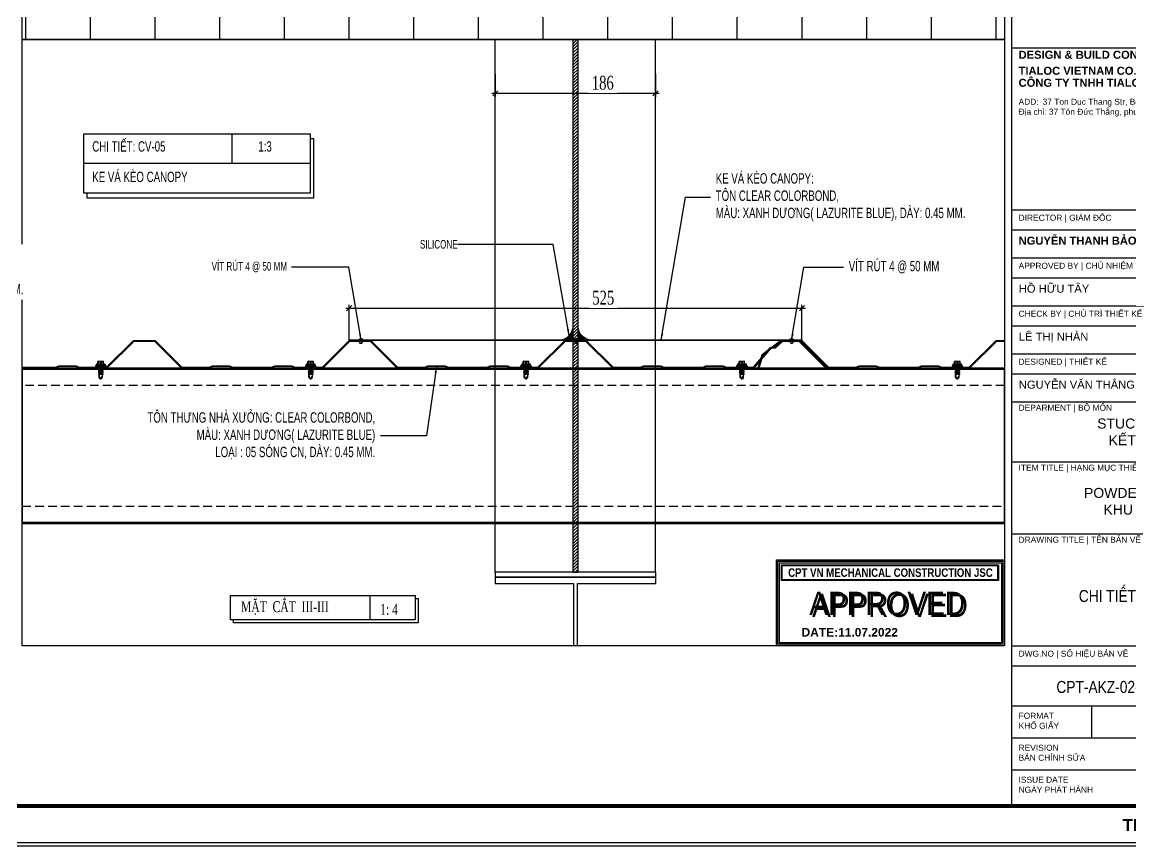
# Model space of a CAD drawing. Header units: inches. Extents: x 340055 to 349452, y -34649 to -30845.
# Drawn here: x 345170.8 to 345492.2, y -33307.2 to -33068.4 of the extents above; entities that cross this region are included whole.
import ezdxf
from ezdxf.enums import TextEntityAlignment as Align

# ---------------------------------------------------------------- set-up
doc = ezdxf.new("R2010")
doc.units = ezdxf.units.IN
doc.header["$MEASUREMENT"] = 0
doc.linetypes.add('HIDDEN', pattern=[0.375, 0.25, -0.125])
for name, color, linetype in [('0 @ 1', 7, 'Continuous'), ('1', 1, 'Continuous'), ('2', 2, 'Continuous'), ('3', 3, 'Continuous'), ('8', 8, 'Continuous'), ('9', 9, 'Continuous'), ('DIM', 8, 'Continuous'), ('flashing', 6, 'Continuous'), ('NET IN', 3, 'Continuous'), ('STRUCTURE', 1, 'Continuous')]:
    doc.layers.add(name, color=color, linetype=linetype)
doc.layers.add('Cover text', color=7, linetype='Continuous', true_color=0x52370f)
for name, color, linetype, lineweight in [('TEXT @ 1', 7, 'Continuous', 20), ('TL-TIILE BLOCK A2$0$TL-TITLE BLOCK - TEXT @ 1', 7, 'Continuous', 25), ('TL-TIILE BLOCK A2$0$TL-TITLE BLOCK 1', 7, 'Continuous', 50), ('TL-TIILE BLOCK A2$0$TL-TITLE BLOCK 2', 7, 'Continuous', 25)]:
    doc.layers.add(name, color=color, linetype=linetype, lineweight=lineweight)
doc.styles.add('2501', font='', dxfattribs={"height": 250})
doc.styles.add('HX3', font='')
doc.styles.add('ST1', font='times.ttf', dxfattribs={"width": 0.7})
doc.styles.add('ST1H', font='vnshxh.shx', dxfattribs={"width": 0.7})
doc.styles.add('TIEU DE', font='', dxfattribs={"width": 0.8})
doc.styles.add('TL-TIILE BLOCK A2$0$MEP-TEXT T.BLOCK 1', font='arial.ttf', dxfattribs={"height": 1.5})
doc.styles.add('TL-TIILE BLOCK A2$0$MEP-TEXT T.BLOCK 2', font='arial.ttf')
doc.styles.add('TL-TIILE BLOCK A2$0$MEP-TEXT T.BLOCK 3', font='arial.ttf', dxfattribs={"height": 3})
doc.styles.get('2501').set_extended_font_data('.VnArialH', bold=True)
doc.styles.get('HX3').set_extended_font_data('.VnBlackH')
doc.styles.get('TIEU DE').set_extended_font_data('.VnArial NarrowH')
doc.dimstyles.new('3', dxfattribs={"dimtxt": 3.5, "dimasz": 1.8, "dimexe": 1, "dimexo": 0, "dimgap": 1, "dimtad": 1, "dimdec": 0, "dimlfac": 3, "dimzin": 0, "dimdsep": 46, "dimtxsty": 'ST1H', "dimblk": 'OBLIQUE', "dimcen": 1, "dimdle": 1, "dimclrd": 8, "dimclre": 8, "dimclrt": 3, "dimadec": 0, "dimazin": 0, "dimtfac": 1, "dimtdec": 0, "dimtix": 1, "dimtofl": 0, "dimtmove": 1, "dimatfit": 3, "dimfxl": 0, "dimtolj": 1, "dimtzin": 0, "dimlwd": -1, "dimlwe": -1, "dimarcsym": 0})
doc.dimstyles.new('4', dxfattribs={"dimtxt": 4, "dimasz": 1.5, "dimexe": 1, "dimexo": 0, "dimgap": 1, "dimtad": 1, "dimdec": 0, "dimlfac": 4, "dimzin": 0, "dimdsep": 46, "dimtxsty": 'ST1', "dimblk": 'OBLIQUE', "dimcen": 1, "dimdle": 1, "dimclrd": 8, "dimclre": 8, "dimclrt": 3, "dimadec": 0, "dimazin": 0, "dimtfac": 1, "dimtdec": 0, "dimtix": 1, "dimtmove": 0, "dimatfit": 3, "dimfxl": 0, "dimtolj": 1, "dimtzin": 0, "dimlwd": -1, "dimlwe": -1, "dimarcsym": 0})

# ---------------------------------------------------------------- blocks, each defined once
blk = doc.blocks.new('Short_Self_drilling')
at = {"layer": 'STRUCTURE', "color": 1, "linetype": 'Continuous'}
for p, q in [((6.4, 1.7), (-6.4, 1.7)), ((5.1, 3.8), (-5.1, 3.8)), ((-2.6, 2.9), (-5.1, 2.9)), ((-3.4, 3.8), (-3.4, 6.8)), ((3, 7.2), (-3, 7.2)), ((2.6, 2.9), (-2.6, 2.9)), ((-2.1, 2.8), (-2.1, 2.9)), ((6.3, 0), (0, 0)), ((2.2, 2.8), (2.2, 2.9)), ((2.2, -0.5), (2.2, 0)), ((5.1, 2.9), (2.6, 2.9)), ((3.4, 3.8), (3.4, 6.8)), ((3, -1.2), (-2.7, -0.2)), ((3, -2.7), (-2.7, -1.8)), ((3, -4.2), (-2.7, -3.3)), ((3, -5.8), (-2.7, -4.8)), ((3, -7.3), (-2.7, -6.3)), ((-1.9, -8), (-2.7, -7.9)), ((-2.1, -1.4), (-2.1, -0.9)), ((-2.1, -2.9), (-2.1, -2.4)), ((-2.1, -4.4), (-2.1, -3.9)), ((-2.1, -6), (-2.1, -5.4)), ((-2.1, -7.5), (-2.1, -7)), ((-2.1, -12.3), (-2.1, -8.5)), ((3, -8.8), (-1.1, -8.1)), ((2.1, -12.3), (2.1, -9.1)), ((2.2, -2), (2.2, -1.5)), ((2.2, -3.6), (2.2, -3)), ((2.2, -5.1), (2.2, -4.6)), ((2.2, -6.6), (2.2, -6.1)), ((2.2, -8.1), (2.2, -7.6))]:
    blk.add_line(p, q, dxfattribs=at)
blk.add_lwpolyline([(6.4, 1.3), (6.4, 1.7), (2.1, 2.8), (-2.1, 2.8), (-6.4, 1.7), (-6.4, 1.3)], close=True, dxfattribs=at)
for points in [[(-6.4, 1.3, -0.088869), (-6.3, 0), (0, 0)], [(-0.1, 3.8), (-0.3, 6.2, 0.338878), (-3.1, 6.2), (-3.3, 3.8)], [(3.3, 3.8), (3.1, 6.2, 0.338878), (0.3, 6.2), (0.1, 3.8)], [(2.1, -12.3), (0.2, -14.2, -0.333596), (-0.2, -14.2), (-2.1, -12.3)], [(-0.1, -14), (-1, -12.2, -0.148657), (-1.4, -11.2), (-2, -7.7, -0.815006), (-1.2, -7.8, 0.150833), (-0.8, -8.7)], [(2.1, -12.3), (1.7, -11.7, 0.52242), (0.9, -11.7), (-0.2, -14.2)]]:
    blk.add_lwpolyline(points, format="xyb", dxfattribs=at)
for points in [[(3, -1.2), (2.2, -1.5), (-2.1, -0.8), (-2.7, -0.2), (-2.4, 0)], [(3, -2.7), (2.2, -3), (-2.1, -2.4), (-2.7, -1.8), (-2.1, -1.4), (2.2, -2), (3, -2.7)], [(3, -4.2), (2.2, -4.6), (-2.1, -3.9), (-2.7, -3.3), (-2.1, -2.9), (2.2, -3.6), (3, -4.2)], [(3, -5.8), (2.2, -6.1), (-2.1, -5.4), (-2.7, -4.8), (-2.1, -4.4), (2.2, -5.1), (3, -5.8)], [(3, -7.3), (2.2, -7.6), (-2.1, -7), (-2.7, -6.3), (-2.1, -6), (2.2, -6.6), (3, -7.3)], [(-1.8, -8.5), (-2.1, -8.5), (-2.7, -7.9), (-2.1, -7.5), (-1.8, -7.5)], [(-1.3, -7.6), (2.2, -8.1), (3, -8.8)], [(-1.2, 0), (2.2, -0.5), (3, -1.2)], [(3, -8.8), (2.2, -9.1), (-0.8, -8.7)]]:
    blk.add_lwpolyline(points, dxfattribs=at)
for centre, radius, start, end in [((-5, 3.3), 0.455, 109.7949, 250.2674), ((-3, 6.8), 0.429, 90.0311, 180.0311), ((3, 6.8), 0.429, 0.0311, 90.0311), ((5.1, 3.3), 0.435, 279.7276, 80.3347), ((10, 0.2), 3.74, 162.2963, 182.6103)]:
    blk.add_arc(centre, radius, start, end, dxfattribs=at)
blk = doc.blocks.new('_Oblique')
at = {"color": 0, "linetype": 'ByBlock', "lineweight": -2}
blk.add_line((-0.5, -0.5), (0.5, 0.5), dxfattribs=at)
blk = doc.blocks.new('*D620')
at = {"color": 8, "linetype": 'Continuous', "transparency": 16777216}
for p, q in [((345265.63, -33160.52), (345265.63, -33150.38)), ((345396.84, -33160.52), (345396.84, -33150.38)), ((345264.63, -33151.38), (345397.84, -33151.38))]:
    blk.add_line(p, q, dxfattribs=at)
at = {"layer": 'Defpoints', "color": 0, "transparency": 16777216}
for p in [(345396.84, -33151.38), (345265.63, -33160.52), (345396.84, -33160.52)]:
    blk.add_point(p, dxfattribs=at)
at = {"color": 8, "transparency": 16777216, "xscale": 1.5, "yscale": 1.5, "zscale": 1.5, "rotation": 180}
blk.add_blockref('_Oblique', (345265.63, -33151.38), dxfattribs=at)
at = {"color": 8, "transparency": 16777216, "xscale": 1.5, "yscale": 1.5, "zscale": 1.5}
blk.add_blockref('_Oblique', (345396.84, -33151.38), dxfattribs=at)
at = {"color": 3, "transparency": 16777216, "insert": (345339.26, -33148.35), "char_height": 4, "attachment_point": 5, "style": 'ST1', "bg_fill": 3, "box_fill_scale": 1.25, "bg_fill_color": 256, "bg_fill_true_color": 13158600, "bg_fill_transparency": 0}
blk.add_mtext('\\A1;525', dxfattribs=at)
blk = doc.blocks.new('RIVET')
at = {"color": 8}
for p, q in [((-3.9, 1.1), (-4.2, 0)), ((-4.2, 0), (-3.9, -1.1)), ((-3.9, -1.1), (-3.9, 1.1)), ((-3.5, -1.3), (-3.5, 1.3)), ((-1, -1.2), (-1, 1.3)), ((-1, 1.3), (-0.1, 1.3)), ((0, 1.3), (0, 2.4)), ((0, -1.3), (0, 1.3)), ((0.1, 2.5), (0.1, 2.5)), ((0.1, 2.5), (0.7, 1.4)), ((0.1, -2.5), (0.1, 2.5)), ((0.7, 1.1), (0.7, -1.1)), ((0.9, 0.7), (0.7, 0.7)), ((0.9, -0.7), (0.9, 0.7)), ((-0.1, -1.2), (-1, -1.2)), ((0, -2.4), (0, -1.3)), ((0.7, -1.4), (0.1, -2.5)), ((0.1, -2.5), (0.1, -2.5)), ((0.9, -0.7), (0.7, -0.7))]:
    blk.add_line(p, q, dxfattribs=at)
for centre, radius, start, end in [((-3.4, 0.7), 0.634, 101.5667, 142.2309), ((-2.5, -0.1), 1.78, 64.6352, 125.2369), ((-0.9, 3), 1.71, 240.4783, 268.3625), ((-0.1, 1.3), 0.0625, 270, 0), ((0.1, 2.4), 0.0625, 90, 180), ((0.1, 2.4), 0.0625, 26.5651, 90), ((0.1, 1.1), 0.625, 0, 26.5651), ((5.4, 0.6), 4.45, 179.0778, 187.9518), ((5.8, -0.6), 4.85, 172.415, 180.5555), ((-3.4, -0.7), 0.634, 217.7691, 258.4333), ((-2.5, 0.1), 1.78, 234.7631, 295.3648), ((-0.9, -3), 1.71, 91.6375, 119.5217), ((-0.1, -1.3), 0.0625, 0, 90), ((0.1, -2.4), 0.0625, 180, 270), ((0.1, -2.4), 0.0625, 270, 333.4349), ((0.1, -1.1), 0.625, 333.4349, 0)]:
    blk.add_arc(centre, radius, start, end, dxfattribs=at)
blk = doc.blocks.new('*D621')
at = {"color": 8, "linetype": 'Continuous', "transparency": 16777216}
for p, q in [((345307.96, -33083.46), (345307.96, -33090.07)), ((345354.42, -33083.46), (345354.42, -33090.07)), ((345306.96, -33089.07), (345355.42, -33089.07))]:
    blk.add_line(p, q, dxfattribs=at)
at = {"layer": 'Defpoints', "color": 0, "transparency": 16777216}
for p in [(345307.96, -33083.46), (345354.42, -33083.46), (345354.42, -33089.07)]:
    blk.add_point(p, dxfattribs=at)
at = {"color": 8, "transparency": 16777216, "xscale": 1.5, "yscale": 1.5, "zscale": 1.5, "rotation": 180}
blk.add_blockref('_Oblique', (345307.96, -33089.07), dxfattribs=at)
at = {"color": 8, "transparency": 16777216, "xscale": 1.5, "yscale": 1.5, "zscale": 1.5}
blk.add_blockref('_Oblique', (345354.42, -33089.07), dxfattribs=at)
at = {"color": 3, "transparency": 16777216, "insert": (345339.12, -33086.03), "char_height": 4, "attachment_point": 5, "style": 'ST1', "bg_fill": 3, "box_fill_scale": 1.25, "bg_fill_color": 256, "bg_fill_true_color": 13158600, "bg_fill_transparency": 0}
blk.add_mtext('\\A1;186', dxfattribs=at)
blk = doc.blocks.new('DAUKIEMSOAT')
at = {"layer": '1'}
h = blk.add_hatch(color=10, dxfattribs=at)
h.dxf.hatch_style = 1
h.paths.add_polyline_path([(-1009.3, -10752.83), (-1009.3, -10728.79), (-944.11, -10728.79), (-944.11, -10752.83)], flags=16)
h.paths.add_polyline_path([(-1009.73, -10753.26), (-1009.73, -10728.36), (-943.68, -10728.36), (-943.68, -10753.26)])
h = blk.add_hatch(color=10, dxfattribs=at)
h.dxf.hatch_style = 1
h.paths.add_polyline_path([(-945.66, -10734.13), (-1008.05, -10734.13), (-1008.05, -10730.05), (-945.66, -10730.05)], flags=16)
h.paths.add_polyline_path([(-945.4, -10729.86), (-945.4, -10734.33), (-1008.24, -10734.33), (-1008.24, -10729.86)])
at = {"layer": '1', "color": 10}
for points in [[(-1009.73, -10753.26), (-1009.73, -10728.36), (-943.68, -10728.36), (-943.68, -10753.26)], [(-1009.3, -10752.83), (-1009.3, -10728.79), (-944.11, -10728.79), (-944.11, -10752.83)], [(-1008.87, -10752.4), (-1008.87, -10729.22), (-944.54, -10729.22), (-944.54, -10752.4)], [(-945.4, -10729.86), (-945.4, -10734.33), (-1008.24, -10734.33), (-1008.24, -10729.86)], [(-945.66, -10734.13), (-1008.05, -10734.13), (-1008.05, -10730.05), (-945.66, -10730.05)]]:
    blk.add_lwpolyline(points, close=True, dxfattribs=at)
at = {"layer": '1', "color": 10, "style": '2501', "width": 0.8}
blk.add_text('CPT VN MECHANICAL CONSTRUCTION JSC', height=2.5, dxfattribs=at).set_placement((-1006.34, -10733.32))
at = {"layer": '1', "color": 10, "style": 'HX3', "width": 0.9}
blk.add_text('APPROVED', height=6.75, dxfattribs=at).set_placement((-977.64, -10744.37), align=Align.CENTER)
at = {"layer": '1', "color": 251, "linetype": 'Continuous', "true_color": 0x645e5e, "style": 'HX3', "width": 0.9}
blk.add_text('APPROVED', height=6.75, dxfattribs=at).set_placement((-976.82, -10744.92), align=Align.CENTER)
at = {"layer": '1', "color": 10, "style": '2501'}
blk.add_attdef('DATE', text='', height=2.48, dxfattribs=at).set_placement((-1002.45, -10749.37), align=Align.MIDDLE_LEFT)
blk = doc.blocks.new('A$C57dc6cef')
at = {"layer": 'DIM', "color": 1}
blk.add_blockref('DAUKIEMSOAT', (1009.73, 10753.26), dxfattribs=at).add_auto_attribs({'DATE': 'DATE:11.07.2022'})
blk = doc.blocks.new('A$Cc64c765f')
at = {"layer": '9'}
blk.add_blockref('A$C57dc6cef', (-1.75, 0), dxfattribs=at)
blk = doc.blocks.new('kt kien truc 1')
at = {"layer": 'Defpoints', "color": 8}
blk.add_lwpolyline([(0, 0), (594, 0), (594, 420), (0, 420)], close=True, dxfattribs=at)
at = {"layer": 'TL-TIILE BLOCK A2$0$TL-TITLE BLOCK 1', "const_width": 1}
blk.add_lwpolyline([(20, 10), (579, 10), (584, 15), (584, 405), (579, 410), (20, 410), (15, 405), (15, 15)], close=True, dxfattribs=at)
at = {"layer": 'TL-TIILE BLOCK A2$0$TL-TITLE BLOCK 2'}
for p, q in [((509, 410), (509, 10)), ((509, 199.5), (584, 199.5)), ((509, 159), (584, 159)), ((509, 154), (559, 154)), ((509, 147), (584, 147)), ((509, 142), (559, 142)), ((509, 135), (584, 135)), ((509, 130), (559, 130)), ((509, 123), (584, 123)), ((509, 118), (559, 118)), ((509, 111), (584, 111)), ((509, 96), (584, 96)), ((509, 78), (584, 78)), ((509, 50), (584, 50)), ((509, 45), (584, 45)), ((509, 35), (584, 35)), ((529, 35), (529, 27)), ((509, 27), (584, 27)), ((509, 19), (584, 19))]:
    blk.add_line(p, q, dxfattribs=at)
at = {"layer": '0 @ 1', "attachment_point": 1}
for s, width, insert, char_height, style in [('\\pt10;{\\fArial|b1|i0|c0|p34;NGUYỄN THANH BẢO}', 32.1571, (510.79, 152.31), 2, 'TL-TIILE BLOCK A2$0$MEP-TEXT T.BLOCK 2'), ('\\pt15;{\\fArial|b1|i0|c0|p34;TIALOC CONFIDENTIAL}', 49.3859, (536.78, 6.67), 3, 'TL-TIILE BLOCK A2$0$MEP-TEXT T.BLOCK 3')]:
    blk.add_mtext_dynamic_manual_height_columns(s, width=width, gutter_width=12.5, heights=[0], dxfattribs=dict(at, insert=insert, char_height=char_height, style=style))
at = {"layer": 'TEXT @ 1', "attachment_point": 1, "style": 'TL-TIILE BLOCK A2$0$MEP-TEXT T.BLOCK 1'}
for s, width, insert, char_height in [('{\\C1;HỒ HỮU TÂY}', 50.8254, (510.84, 140.31), 2), ('{\\C1;LÊ THỊ NHÀN}', 50.8254, (510.84, 128.31), 2), ('{\\C1;NGUYỄN VĂN THẮNG}', 50.8254, (510.84, 116.31), 2), ('\\pi10.02899;{\\C1;STUCTURE STEEL \\P\\pi12.90587;KẾT CẤU THÉP}', 50.8254, (520.39, 106.84), 2.5), ('\\pi10.78205;{\\C1;POWDER WAREHOUSE\\P     KHU SƠN BỘT}', 64.0147, (516.35, 89.49), 2.5)]:
    blk.add_mtext_dynamic_manual_height_columns(s, width=width, gutter_width=15, heights=[0], dxfattribs=dict(at, insert=insert, char_height=char_height))
at = {"layer": 'TL-TIILE BLOCK A2$0$TL-TITLE BLOCK - TEXT @ 1', "attachment_point": 1}
for s, width, insert, char_height, style in [('{\\fArial|b1|i0|c0|p34;DESIGN & BUILD CONTRACTOR | TỔNG THẦU}', 66.5482, (510.78, 198.79), 2, 'TL-TIILE BLOCK A2$0$MEP-TEXT T.BLOCK 2'), ('{\\fArial|b1|i0|c0|p34;TIALOC VIETNAM CO.,LTD}', 66.5482, (510.78, 194.79), 2, 'TL-TIILE BLOCK A2$0$MEP-TEXT T.BLOCK 2'), ('{\\fArial|b1|i0|c0|p34;CÔNG TY TNHH TIALOC VIỆT NAM}', 66.5482, (510.78, 191.79), 2, 'TL-TIILE BLOCK A2$0$MEP-TEXT T.BLOCK 2'), ('ADD:^I37 Ton Duc Thang Str, Ben Nghe Ward, Dictrict 1, Ho Chi Minh City ', 70.4569, (510.78, 186.79), 1.5, 'TL-TIILE BLOCK A2$0$MEP-TEXT T.BLOCK 1'), ('Địa chỉ: 37 Tôn Đức Thắng, phường Bến Nghé, Quận 1, TP. Hồ Chí Minh', 70.522, (510.78, 184.29), 1.5, 'TL-TIILE BLOCK A2$0$MEP-TEXT T.BLOCK 1'), ('DIRECTOR | GIÁM ĐỐC', 57.2397, (510.78, 157.79), 1.5, 'TL-TIILE BLOCK A2$0$MEP-TEXT T.BLOCK 1'), ('APPROVED BY | CHỦ NHIỆM THIẾT KẾ', 57.2397, (510.78, 145.79), 1.5, 'TL-TIILE BLOCK A2$0$MEP-TEXT T.BLOCK 1'), ('CHECK BY | CHỦ TRÌ THIẾT KẾ', 50.8254, (510.78, 133.79), 1.5, 'TL-TIILE BLOCK A2$0$MEP-TEXT T.BLOCK 1'), ('DESIGNED | THIẾT KẾ', 44.9979, (510.78, 121.79), 1.5, 'TL-TIILE BLOCK A2$0$MEP-TEXT T.BLOCK 1'), ('DEPARMENT | BỘ MÔN', 63.0963, (510.78, 110.29), 1.5, 'TL-TIILE BLOCK A2$0$MEP-TEXT T.BLOCK 1'), ('ITEM TITLE | HẠNG MỤC THIẾT KẾ', 63.0963, (510.78, 95.29), 1.5, 'TL-TIILE BLOCK A2$0$MEP-TEXT T.BLOCK 1'), ('DRAWING TITLE | TÊN BẢN VẼ', 63.0963, (510.78, 77.29), 1.5, 'TL-TIILE BLOCK A2$0$MEP-TEXT T.BLOCK 1'), ('DWG.NO | SỐ HIỆU BẢN VẼ', 37.618, (510.78, 48.79), 1.5, 'TL-TIILE BLOCK A2$0$MEP-TEXT T.BLOCK 1'), ('FORMAT', 21.1246, (510.78, 33.27), 1.5, 'TL-TIILE BLOCK A2$0$MEP-TEXT T.BLOCK 1'), ('KHỔ GIẤY', 31.0296, (510.78, 30.77), 1.5, 'TL-TIILE BLOCK A2$0$MEP-TEXT T.BLOCK 1'), ('REVISION', 21.1246, (510.78, 25.27), 1.5, 'TL-TIILE BLOCK A2$0$MEP-TEXT T.BLOCK 1'), ('BẢN CHỈNH SỬA', 31.0296, (510.78, 22.77), 1.5, 'TL-TIILE BLOCK A2$0$MEP-TEXT T.BLOCK 1'), ('ISSUE DATE', 21.1246, (510.78, 17.27), 1.5, 'TL-TIILE BLOCK A2$0$MEP-TEXT T.BLOCK 1'), ('NGÀY PHÁT HÀNH', 31.0296, (510.78, 14.77), 1.5, 'TL-TIILE BLOCK A2$0$MEP-TEXT T.BLOCK 1')]:
    blk.add_mtext_dynamic_manual_height_columns(s, width=width, gutter_width=15, heights=[0], dxfattribs=dict(at, insert=insert, char_height=char_height, style=style))

msp = doc.modelspace()

# ---------------------------------------------------------------- hatches: boundary and pattern name
h = msp.add_hatch()
h.set_pattern_fill('ANSI31', color=3, scale=150, angle=45, style=0)
h.set_pattern_definition([(90, (18378.097, 4798.505), (-18.75, 4e-15), [])])
h.paths.add_polyline_path([(345455.5079, -32897.6427), (345170.8389, -32897.6427), (345170.8389, -33073.4326), (345455.5079, -33073.4326)])
h.paths.add_polyline_path([(345391.3125, -33044.7885), (345260.1008, -33044.7885), (345260.1008, -32943.8719), (345391.3125, -32943.8719)], flags=16)
h.paths.add_polyline_path([(345388.2067, -32949.6484, -0.4429553), (345387.3839, -32948.902, -0.4429553), (345388.2067, -32948.1555, -0.4429553), (345389.0294, -32948.902, -0.4429553)], flags=0)
h.paths.add_polyline_path([(345388.2067, -32949.5227, -0.44880127), (345387.5089, -32948.902, -0.44880127), (345388.2067, -32948.2812, -0.44880127), (345388.9044, -32948.902, -0.44880127)], flags=0)
h.paths.add_polyline_path([(345352.7067, -32952.8364), (345352.7067, -32961.8864), (345330.0567, -32961.8864), (345330.0567, -32984.8824), (345330.0567, -33026.1825), (345352.7067, -33026.1825), (345352.7067, -33035.2325), (345298.7067, -33035.2325), (345298.7067, -33026.1825), (345321.3567, -33026.1825), (345321.3567, -32984.8824), (345321.3567, -32961.8864), (345298.7067, -32961.8864), (345298.7067, -32952.8364)], flags=0)
h.paths.add_polyline_path([(345348.9567, -32956.5864), (345348.9567, -32958.1364), (345326.3067, -32958.1364), (345326.3067, -32984.8824), (345326.3067, -33029.9325), (345348.9567, -33029.9325), (345348.9567, -33031.4825), (345302.4567, -33031.4825), (345302.4567, -33029.9325), (345325.1067, -33029.9325), (345325.1067, -32984.8824), (345325.1067, -32958.1364), (345302.4567, -32958.1364), (345302.4567, -32956.5864)], flags=0)
h.paths.add_polyline_path([(345321.6432, -32934.3581), (345329.8448, -32934.3581), (345329.8448, -32925.8174), (345321.6432, -32925.8174)], flags=24)
h.paths.add_polyline_path([(345241.6638, -32999.0811), (345241.6638, -32990.8795), (345233.1231, -32990.8795), (345233.1231, -32999.0811)], flags=24)
h.paths.add_polyline_path([(345254.7335, -33011.8729), (345254.7335, -33005.7385), (345246.1928, -33005.7385), (345246.1928, -33011.8729)], flags=24)
h.paths.add_polyline_path([(345278.7915, -33057.9974), (345284.9259, -33057.9974), (345284.9259, -33049.4566), (345278.7915, -33049.4566)], flags=24)

# ---------------------------------------------------------------- linework, layer by layer
at = {"color": 9}
msp.add_line((345231.6275, -33100.7747), (345231.6275, -33109.3993), dxfattribs=at)
msp.add_line((345271.5695, -33234.6614), (345271.5695, -33241.7353))
at = {"color": 8}
for points in [[(345170.8389, -32897.6427), (345455.5079, -32897.6427), (345455.5079, -33073.4326), (345170.8389, -33073.4326)], [(345170.8389, -33073.4326), (345455.5079, -33073.4326), (345455.5079, -33249.2225), (345170.8389, -33249.2225)]]:
    msp.add_lwpolyline(points, close=True, dxfattribs=at)
at = {"color": 3, "ltscale": 15}
for points in [[(345170.8389, -33168.5042), (345180.5519, -33168.5042), (345181.4578, -33168.0549), (345186.45, -33168.0549), (345187.3559, -33168.5042), (345195.3212, -33168.5042), (345203.11, -33160.7664), (345209.36, -33160.7664), (345217.1488, -33168.5042), (345225.05, -33168.5042), (345225.9559, -33168.0549), (345230.9481, -33168.0549), (345231.854, -33168.5042), (345243.1295, -33168.5042), (345244.0355, -33168.0549), (345249.0276, -33168.0549), (345249.9336, -33168.5042), (345257.8988, -33168.5042), (345265.6292, -33160.7664), (345271.8792, -33160.7664), (345279.6095, -33168.5042), (345287.5107, -33168.5042), (345288.4166, -33168.0549), (345293.4088, -33168.0549), (345294.3148, -33168.5042), (345305.5902, -33168.5042), (345306.4962, -33168.0549), (345311.4883, -33168.0549), (345312.3943, -33168.5042), (345320.2955, -33168.5042), (345328.0843, -33160.7664), (345334.3343, -33160.7664), (345342.1231, -33168.5042), (345350.0243, -33168.5042), (345350.9302, -33168.0549), (345355.9224, -33168.0549), (345356.8284, -33168.5042), (345368.1038, -33168.5042), (345369.0098, -33168.0549), (345374.0019, -33168.0549), (345374.9079, -33168.5042), (345382.8091, -33168.5042), (345387.7523, -33162.7323), (345389.0004, -33162.7323), (345391.1092, -33160.7664), (345396.1013, -33160.7664), (345403.8127, -33168.4903), (345406.7805, -33168.4903), (345406.7805, -33168.7542), (345403.729, -33168.7542), (345396.0028, -33161.0164), (345391.2077, -33161.0164), (345389.0988, -33162.9823), (345387.8674, -33162.9823), (345382.9241, -33168.7542), (345374.8493, -33168.7542), (345373.9434, -33168.3049), (345369.0684, -33168.3049), (345368.1624, -33168.7542), (345356.7698, -33168.7542), (345355.8638, -33168.3049), (345350.9888, -33168.3049), (345350.0829, -33168.7542), (345342.0201, -33168.7542), (345334.2312, -33161.0164), (345328.1874, -33161.0164), (345320.3985, -33168.7542), (345312.3357, -33168.7542), (345311.4298, -33168.3049), (345306.5548, -33168.3049), (345305.6488, -33168.7542), (345294.2562, -33168.7542), (345293.3502, -33168.3049), (345288.4752, -33168.3049), (345287.5693, -33168.7542), (345279.5059, -33168.7542), (345271.7756, -33161.0164), (345265.7328, -33161.0164), (345258.0024, -33168.7542), (345249.875, -33168.7542), (345248.9691, -33168.3049), (345244.0941, -33168.3049), (345243.1881, -33168.7542), (345231.7955, -33168.7542), (345230.8895, -33168.3049), (345226.0145, -33168.3049), (345225.1085, -33168.7542), (345217.0458, -33168.7542), (345209.2569, -33161.0164), (345203.2131, -33161.0164), (345195.4242, -33168.7542), (345187.2974, -33168.7542), (345186.3914, -33168.3049), (345181.5164, -33168.3049), (345180.6104, -33168.7542), (345170.8389, -33168.7542)], [(345455.5079, -33161.0164), (345453.2131, -33161.0164), (345445.4242, -33168.7542), (345437.2974, -33168.7542), (345436.3914, -33168.3049), (345431.5164, -33168.3049), (345430.6104, -33168.7542), (345419.2178, -33168.7542), (345418.3118, -33168.3049), (345413.4369, -33168.3049), (345412.5309, -33168.7542), (345404.4675, -33168.7542), (345396.7372, -33161.0164), (345390.6752, -33161.0164), (345385.5406, -33164.9287), (345384.3604, -33168.8018), (345384.1104, -33168.8018), (345385.2906, -33164.8049), (345390.5908, -33160.7664), (345396.8408, -33160.7664), (345404.5712, -33168.5042), (345412.4723, -33168.5042), (345413.3783, -33168.0549), (345418.3704, -33168.0549), (345419.2764, -33168.5042), (345430.5519, -33168.5042), (345431.4578, -33168.0549), (345436.45, -33168.0549), (345437.3559, -33168.5042), (345445.3212, -33168.5042), (345453.11, -33160.7664), (345455.5079, -33160.7664)]]:
    msp.add_lwpolyline(points, dxfattribs=at)
at = {"color": 94}
msp.add_lwpolyline([(345170.8389, -33213.7542), (345455.5079, -33213.7542), (345455.5079, -33168.7542), (345170.8389, -33168.7542)], close=True, dxfattribs=at)
for points in [[(345455.5079, -33169.1292), (345170.8389, -33169.1292)], [(345170.8389, -33213.3792), (345455.5079, -33213.3792)]]:
    msp.add_lwpolyline(points, dxfattribs=at)
at = {"color": 94, "linetype": 'HIDDEN', "ltscale": 10}
for points in [[(345455.5079, -33173.7542), (345170.8389, -33173.7542)], [(345170.8389, -33208.7542), (345455.5079, -33208.7542)]]:
    msp.add_lwpolyline(points, dxfattribs=at)
msp.add_lwpolyline([(345231.1736, -33234.6614), (345284.7384, -33234.6614), (345284.7384, -33241.7353), (345231.1736, -33241.7353)], close=True)
at = {"layer": '2'}
msp.add_lwpolyline([(345331.8093, -33249.2225), (345331.8093, -33231.1895), (345354.4593, -33231.1895), (345354.4593, -33229.3895), (345307.9593, -33229.3895), (345307.9593, -33231.1895), (345330.6093, -33231.1895), (345330.6093, -33249.2225)], dxfattribs=at)
at = {"layer": '8', "color": 2}
msp.add_lwpolyline([(345354.4593, -33229.3895), (345354.4593, -33227.8593), (345307.9593, -33227.8593), (345307.9593, -33229.3895)], close=True, dxfattribs=at)
at = {"layer": 'flashing'}
msp.add_lwpolyline([(345396.8408, -33160.7664), (345265.6292, -33160.7664), (345265.6292, -33160.5164), (345396.8408, -33160.5164)], close=True, dxfattribs=at)

# ---------------------------------------------------------------- block references
at = {"color": 1, "xscale": 0.240000000018588, "yscale": 0.240000000018588, "zscale": 0.240000000018588, "rotation": 359.9688724451954}
for p in [(345193.6129, -33168.5042), (345254.4477, -33168.5042), (345316.8443, -33168.5042), (345379.422, -33168.5042), (345441.87, -33168.5042)]:
    msp.add_blockref('Short_Self_drilling', p, dxfattribs=at)
msp.add_blockref('A$Cc64c765f', (345391.2042, -33249.2225))

# ---------------------------------------------------------------- leaders
at = {"color": 9}
msp.add_leader([(345290.9127, -33168.3049), (345288.0162, -33188.3796), (345273.1653, -33188.3796)], dimstyle='3', override={"dimgap": 1, "dimtad": 0}, dxfattribs=at)

# ---------------------------------------------------------------- next in the draw order: texts
at = {"color": 3, "linetype": 'Continuous', "insert": (345274.6143, -33238.6985), "char_height": 3.18182, "attachment_point": 4, "style": 'ST1', "bg_fill": 3, "box_fill_scale": 1.25, "bg_fill_color": 256, "bg_fill_true_color": 13158600, "bg_fill_transparency": 3139400}
msp.add_mtext('\\A1;1: 4', dxfattribs=at)
at = {"layer": '3', "style": 'ST1H', "bg_fill": 2}
for s, insert, char_height, attachment_point in [('\\A1;CHI TIÕT: CV-05', (345191.1525, -33104.4891), 3, 4), ('\\A1;silicone', (345297.0547, -33132.8567), 2.5, 6), ('\\A1;ke V¸ KÌO CANOPY: \\Pt«n CLEAR COLORBOND, \\Pmµu: Xanh d\xad¬ng( Lazurite blue), dµy: 0.45 mm.', (345098.8449, -33141.3307), 3, 4), ('\\A1;t«n TH¦NG nhµ x\xadëng: CLEAR COLORBOND, \\Pmµu: Xanh d\xad¬ng( Lazurite blue)\\PLo¹i : 05 SãNG CN, dµy: 0.45 mm.', (345273.1653, -33188.3796), 3, 6)]:
    msp.add_mtext(s, dxfattribs=dict(at, insert=insert, char_height=char_height, attachment_point=attachment_point))

# ---------------------------------------------------------------- next in the draw order: dimensions: what is measured, and where the dimension line sits
at = {"color": 8}
dim = msp.add_linear_dim(base=(345396.8408, -33151.3797), p1=(345265.6292, -33160.5164), p2=(345396.8408, -33160.5164), dimstyle='4', dxfattribs=at)
dim.commit()
dim.dimension.update_dxf_attribs({"geometry": '*D620', "text_midpoint": (345339.2595, -33151.3797), "dimtype": 160})

# ---------------------------------------------------------------- next in the draw order: hatches: boundary and pattern name
h = msp.add_hatch()
h.set_pattern_fill('ANSI31', color=8, scale=5, style=0)
h.set_pattern_definition([(45, (19572.2465, 4798.5053), (-0.4419417382, 0.4419417382), [])])
h.paths.add_polyline_path([(345330.4442, -33227.8593), (345331.9744, -33227.8593), (345331.9744, -33073.4326), (345330.4442, -33073.4326)])
at = {"true_color": 0x2cc9bc}
h = msp.add_hatch(color=132, dxfattribs=at)
edge = h.paths.add_edge_path()
edge.add_line((345330.4442, -33157.262), (345330.4442, -33160.5164))
edge.add_line((345330.4442, -33160.5164), (345327.3126, -33160.5164))
edge.add_arc((345326.2225, -33156.3335), 4.3226, 284.607039, 347.595559)
h = msp.add_hatch(color=132, dxfattribs=at)
edge = h.paths.add_edge_path()
edge.add_line((345331.9744, -33157.262), (345331.9744, -33160.5164))
edge.add_line((345331.9744, -33160.5164), (345335.106, -33160.5164))
edge.add_arc((345336.1961, -33156.3335), 4.3226, 192.404441, 255.392961, ccw=False)

# ---------------------------------------------------------------- next in the draw order: linework, layer by layer
at = {"color": 8}
for p, q in [((345307.9593, -33227.8593), (345307.9593, -33073.4326)), ((345354.4189, -33227.8593), (345354.4189, -33073.4326))]:
    msp.add_line(p, q, dxfattribs=at)
at = {"color": 9}
for points in [[(345188.683, -33100.7747), (345254.2626, -33100.7747), (345254.2626, -33118.0239), (345188.683, -33118.0239)], [(345188.683, -33100.7747), (345254.2626, -33100.7747), (345254.2626, -33109.3993), (345188.683, -33109.3993)]]:
    msp.add_lwpolyline(points, close=True, dxfattribs=at)
msp.add_lwpolyline([(345254.2626, -33102.1953), (345255.2852, -33102.1953), (345255.2852, -33119.4445), (345189.7056, -33119.4445), (345189.7056, -33118.0239)], dxfattribs=at)
at = {"color": 132, "true_color": 0x2cc9bc}
for points in [[(345330.4442, -33157.262), (345330.4442, -33160.5164), (345327.3126, -33160.5164, 0.28197509), (345330.4442, -33157.262)], [(345331.9744, -33157.262), (345331.9744, -33160.5164), (345335.106, -33160.5164, -0.28197509), (345331.9744, -33157.262)]]:
    msp.add_lwpolyline(points, format="xyb", dxfattribs=at)
msp.add_lwpolyline([(345284.7384, -33235.507), (345285.6366, -33235.507), (345285.6366, -33242.5809), (345232.0717, -33242.5809), (345232.0717, -33241.7353)])
at = {"layer": '8', "color": 2}
msp.add_lwpolyline([(345330.4442, -33227.8593), (345331.9744, -33227.8593), (345331.9744, -33073.4326), (345330.4442, -33073.4326)], close=True, dxfattribs=at)

# ---------------------------------------------------------------- next in the draw order: block references
at = {"layer": 'flashing', "color": 0, "ltscale": 500, "xscale": -0.2499999999417923, "yscale": 0.2500000000582077, "zscale": 0.2500000000291038, "rotation": 270}
for p in [(345268.9974, -33160.5164), (345331.453, -33160.5164), (345393.8544, -33160.5164)]:
    msp.add_blockref('RIVET', p, dxfattribs=at)

# ---------------------------------------------------------------- next in the draw order: leaders
at = {"color": 9}
for points in [[(345356.0554, -33160.5164), (345363.1048, -33119.1953), (345371.8532, -33119.1953)], [(345329.3372, -33159.3307), (345324.7094, -33132.8567), (345297.0547, -33132.8567)], [(345269.0622, -33160.6246), (345265.4901, -33139.4648), (345247.6315, -33139.4648)], [(345393.8496, -33160.6246), (345397.4217, -33139.4648), (345410.4179, -33139.4648)]]:
    msp.add_leader(points, dimstyle='3', override={"dimgap": 1, "dimtad": 0}, dxfattribs=at)

# ---------------------------------------------------------------- next in the draw order: texts
at = {"color": 3, "linetype": 'Continuous', "insert": (345234.2625, -33238.3115), "char_height": 3.181818, "attachment_point": 4, "style": 'ST1', "bg_fill": 3, "box_fill_scale": 1.25, "bg_fill_color": 256, "bg_fill_true_color": 13158600, "bg_fill_transparency": 3139304}
msp.add_mtext('\\A1;MẶT  CẮT  III-III', dxfattribs=at)
at = {"layer": '3', "style": 'ST1H', "bg_fill": 2}
for s, insert, char_height, attachment_point in [('\\A1;1:3', (345239.2867, -33104.4891), 3, 4), ('\\A1;ke V¸ KÌO CANOPY', (345191.1525, -33113.3188), 3, 4), ('\\A1;ke V¸ KÌO CANOPY: \\Pt«n CLEAR COLORBOND, \\Pmµu: Xanh d\xad¬ng( Lazurite blue), dµy: 0.45 mm.', (345371.8532, -33119.1953), 3, 4), ('\\A1;vÝt rót 4 @ 50 mm', (345247.6315, -33139.4648), 2.5, 6), ('\\A1;vÝt rót 4 @ 50 mm', (345410.4179, -33139.4648), 3, 4)]:
    msp.add_mtext(s, dxfattribs=dict(at, insert=insert, char_height=char_height, attachment_point=attachment_point))

# ---------------------------------------------------------------- next in the draw order: dimensions: what is measured, and where the dimension line sits
at = {"color": 8}
dim = msp.add_linear_dim(base=(345354.4189, -33089.0663), p1=(345307.9593, -33083.4641), p2=(345354.4189, -33083.4641), dimstyle='4', dxfattribs=at)
dim.commit()
dim.dimension.update_dxf_attribs({"geometry": '*D621', "text_midpoint": (345339.1184, -33089.0663), "dimtype": 160})

# ---------------------------------------------------------------- next in the draw order: linework, layer by layer
at = {"layer": 'NET IN'}
msp.add_lwpolyline([(344867.3504, -32819.8165), (345556.1302, -32819.8165), (345556.1302, -33306.4171), (344867.3504, -33306.4171)], close=True, dxfattribs=at)

# ---------------------------------------------------------------- next in the draw order: block references
at = {"layer": '3'}
ref = msp.add_blockref('kt kien truc 1', (344867.3504, -33307.2481), dxfattribs=dict(at, xscale=1.159562065285868, yscale=1.159562065285868, zscale=1.159562065285868))
ref.add_attrib('TENBANVE', 'CHI TIÕT: V¸ KÌO CANOPY', dxfattribs={"layer": 'Cover text', "ltscale": 0.5, "height": 3.478686, "style": 'TIEU DE'}).set_placement((345502.8559, -33234.8153), align=Align.MIDDLE_CENTER)
ref.add_attrib('STT', 'CPT-AKZ-02-TD-025', dxfattribs={"layer": 'Cover text', "ltscale": 0.5, "height": 3.478686, "style": 'TIEU DE'}).set_placement((345489.2933, -33261.1827), align=Align.MIDDLE_CENTER)

doc.saveas('drawing.dxf')
